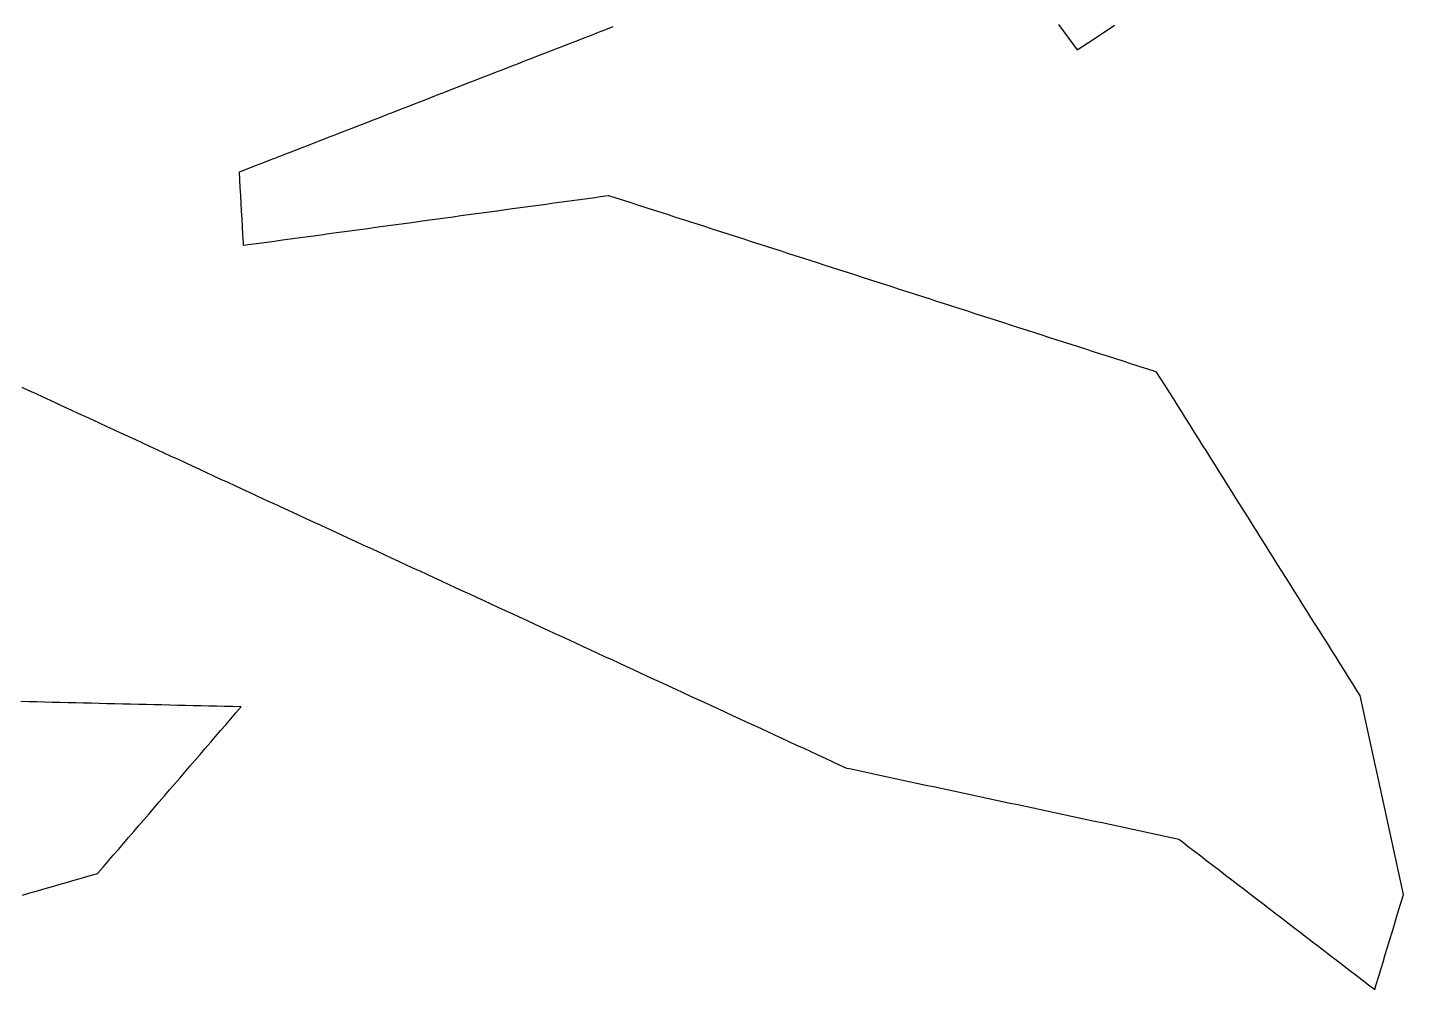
# Model space of a CAD drawing. Header units: millimetres. Extents: x 230 to 3347, y 514 to 5196.
# Drawn here: x 2893.1 to 3068.8, y 2463.1 to 2585.9 of the extents above; entities that cross this region are included whole.
import ezdxf

# ---------------------------------------------------------------- set-up
doc = ezdxf.new("R2010")
doc.units = ezdxf.units.MM
doc.layers.add('ALL_ISLANDS', color=7, linetype='Continuous')
doc.layers.add('OUTLINE_ISLAND_01', color=7, linetype='Continuous')

msp = doc.modelspace()

# ---------------------------------------------------------------- linework, layer by layer
at = {"layer": 'ALL_ISLANDS'}
for points in [[(2892.3928, 2540.0049), (2893.2763, 2539.597), (2894.1843, 2539.1779), (2895.0922, 2538.7587), (2896.0001, 2538.3396), (2896.908, 2537.9204), (2897.8159, 2537.5012), (2898.7238, 2537.0821), (2899.6317, 2536.6629), (2900.5396, 2536.2438), (2901.4476, 2535.8246), (2902.3555, 2535.4054), (2903.2634, 2534.9863), (2904.1713, 2534.5671), (2905.0792, 2534.148), (2905.9871, 2533.7288), (2906.895, 2533.3096), (2907.8029, 2532.8905), (2908.7109, 2532.4713), (2909.6188, 2532.0522), (2910.5267, 2531.633), (2911.4346, 2531.2138), (2912.3425, 2530.7947), (2913.2504, 2530.3755), (2914.1583, 2529.9564), (2915.0662, 2529.5372), (2915.9742, 2529.118), (2916.8821, 2528.6989), (2917.79, 2528.2797), (2918.6979, 2527.8606), (2919.6058, 2527.4414), (2920.5137, 2527.0222), (2921.4216, 2526.6031), (2922.3295, 2526.1839), (2923.2375, 2525.7648), (2924.1454, 2525.3456), (2925.0533, 2524.9264), (2925.9612, 2524.5073), (2926.8691, 2524.0881), (2927.777, 2523.669), (2928.6849, 2523.2498), (2929.5928, 2522.8306), (2930.5008, 2522.4115), (2931.4087, 2521.9923), (2932.3166, 2521.5732), (2933.2245, 2521.154), (2934.1324, 2520.7348), (2935.0403, 2520.3157), (2935.9482, 2519.8965), (2936.8561, 2519.4774), (2937.7641, 2519.0582), (2938.672, 2518.639), (2939.5799, 2518.2199), (2940.4878, 2517.8007), (2941.3957, 2517.3816), (2942.3036, 2516.9624), (2943.2115, 2516.5432), (2944.1194, 2516.1241), (2945.0274, 2515.7049), (2945.9353, 2515.2858), (2946.8432, 2514.8666), (2947.7511, 2514.4474), (2948.659, 2514.0283), (2949.5669, 2513.6091), (2950.4748, 2513.19), (2951.3827, 2512.7708), (2952.2907, 2512.3516), (2953.1986, 2511.9325), (2954.1065, 2511.5133), (2955.0144, 2511.0942), (2955.9223, 2510.675), (2956.8302, 2510.2558), (2957.7381, 2509.8367), (2958.646, 2509.4175), (2959.554, 2508.9984), (2960.4619, 2508.5792), (2961.3698, 2508.16), (2962.2777, 2507.7409), (2963.1856, 2507.3217), (2964.0935, 2506.9026), (2965.0014, 2506.4834), (2965.9093, 2506.0642), (2966.8173, 2505.6451), (2967.7252, 2505.2259), (2968.6331, 2504.8068), (2969.541, 2504.3876), (2970.4489, 2503.9684), (2971.3568, 2503.5493), (2972.2647, 2503.1301), (2973.1726, 2502.711), (2974.0806, 2502.2918), (2974.9885, 2501.8726), (2975.8964, 2501.4535), (2976.8043, 2501.0343), (2977.7122, 2500.6152), (2978.6201, 2500.196), (2979.528, 2499.7768), (2980.4359, 2499.3577), (2981.3439, 2498.9385), (2982.2518, 2498.5194), (2983.1597, 2498.1002), (2984.0676, 2497.681), (2984.9755, 2497.2619), (2985.8834, 2496.8427), (2986.7913, 2496.4236), (2987.6992, 2496.0044), (2988.6072, 2495.5852), (2989.5151, 2495.1661), (2990.423, 2494.7469), (2991.3309, 2494.3278), (2992.2388, 2493.9086), (2993.1467, 2493.4895), (2994.0546, 2493.0703), (2994.9625, 2492.6511), (2995.8705, 2492.232), (2996.7784, 2491.8128), (2997.6863, 2491.3937), (2998.0717, 2491.3114), (2999.0496, 2491.1025), (3000.0276, 2490.8937), (3001.0055, 2490.6849), (3001.9835, 2490.476), (3002.9614, 2490.2672), (3003.9394, 2490.0583), (3004.9173, 2489.8495), (3005.8953, 2489.6407), (3006.8732, 2489.4318), (3007.8512, 2489.223), (3008.8291, 2489.0142), (3009.8071, 2488.8053), (3010.785, 2488.5965), (3011.763, 2488.3877), (3012.7409, 2488.1788), (3013.7189, 2487.97), (3014.6969, 2487.7612), (3015.6748, 2487.5523), (3016.6528, 2487.3435), (3017.6307, 2487.1347), (3018.6087, 2486.9258), (3019.5866, 2486.717), (3020.5646, 2486.5082), (3021.5425, 2486.2993), (3022.5205, 2486.0905), (3023.4984, 2485.8817), (3024.4764, 2485.6728), (3025.4543, 2485.464), (3026.4323, 2485.2552), (3027.4102, 2485.0463), (3028.3882, 2484.8375), (3029.3661, 2484.6287), (3030.3441, 2484.4198), (3031.322, 2484.211), (3032.3, 2484.0022), (3033.2779, 2483.7933), (3034.2559, 2483.5845), (3035.2338, 2483.3757), (3036.2118, 2483.1668), (3037.1897, 2482.958), (3038.1677, 2482.7492), (3039.1456, 2482.5403), (3040.1236, 2482.3315), (3040.5595, 2481.9971), (3041.3529, 2481.3884), (3042.1462, 2480.7797), (3042.9396, 2480.171), (3043.733, 2479.5623), (3044.5264, 2478.9536), (3045.3198, 2478.3449), (3046.1132, 2477.7362), (3046.9066, 2477.1275), (3047.7, 2476.5188), (3048.4934, 2475.91), (3049.2868, 2475.3013), (3050.0802, 2474.6926), (3050.8736, 2474.0839), (3051.667, 2473.4752), (3052.4604, 2472.8665), (3053.2538, 2472.2578), (3054.0472, 2471.6491), (3054.8406, 2471.0404), (3055.634, 2470.4317), (3056.4274, 2469.823), (3057.2208, 2469.2143), (3058.0142, 2468.6056), (3058.8076, 2467.9969), (3059.601, 2467.3882), (3060.3944, 2466.7795), (3061.1878, 2466.1708), (3061.9812, 2465.5621), (3062.7746, 2464.9534), (3063.568, 2464.3447), (3064.3614, 2463.7359), (3065.1548, 2463.1272), (3065.3467, 2463.7599), (3065.6371, 2464.7168), (3065.9275, 2465.6737), (3066.2179, 2466.6306), (3066.5083, 2467.5876), (3066.7987, 2468.5445), (3067.0891, 2469.5014), (3067.3794, 2470.4583), (3067.6698, 2471.4152), (3067.9602, 2472.3721), (3068.2506, 2473.329), (3068.541, 2474.2859), (3068.8314, 2475.2428), (3068.8293, 2475.2523), (3068.6162, 2476.2293), (3068.4032, 2477.2063), (3068.1901, 2478.1834), (3067.977, 2479.1604), (3067.764, 2480.1375), (3067.5509, 2481.1145), (3067.3378, 2482.0915), (3067.1247, 2483.0686), (3066.9117, 2484.0456), (3066.6986, 2485.0226), (3066.4855, 2485.9997), (3066.2725, 2486.9767), (3066.0594, 2487.9537), (3065.8463, 2488.9308), (3065.6332, 2489.9078), (3065.4202, 2490.8849), (3065.2071, 2491.8619), (3064.994, 2492.8389), (3064.781, 2493.816), (3064.5679, 2494.793), (3064.3548, 2495.77), (3064.1417, 2496.7471), (3063.9287, 2497.7241), (3063.7156, 2498.7012), (3063.5025, 2499.6782), (3063.2895, 2500.6552), (3062.8804, 2501.3053), (3062.3477, 2502.1516), (3061.8151, 2502.998), (3061.2825, 2503.8443), (3060.7498, 2504.6907), (3060.2172, 2505.537), (3059.6846, 2506.3834), (3059.1519, 2507.2297), (3058.6193, 2508.0761), (3058.0867, 2508.9224), (3057.554, 2509.7688), (3057.0214, 2510.6151), (3056.4888, 2511.4615), (3055.9561, 2512.3078), (3055.4235, 2513.1542), (3054.8909, 2514.0005), (3054.3582, 2514.8468), (3053.8256, 2515.6932), (3053.293, 2516.5395), (3052.7603, 2517.3859), (3052.2277, 2518.2322), (3051.6951, 2519.0786), (3051.1624, 2519.9249), (3050.6298, 2520.7713), (3050.0972, 2521.6176), (3049.5645, 2522.464), (3049.0319, 2523.3103), (3048.4993, 2524.1567), (3047.9666, 2525.003), (3047.434, 2525.8493), (3046.9014, 2526.6957), (3046.3687, 2527.542), (3045.8361, 2528.3884), (3045.3035, 2529.2347), (3044.7708, 2530.0811), (3044.2382, 2530.9274), (3043.7056, 2531.7738), (3043.1729, 2532.6201), (3042.6403, 2533.4665), (3042.1077, 2534.3128), (3041.5751, 2535.1592), (3041.0424, 2536.0055), (3040.5098, 2536.8519), (3039.9772, 2537.6982), (3039.4445, 2538.5445), (3038.9119, 2539.3909), (3038.3793, 2540.2372), (3037.8466, 2541.0836), (3037.314, 2541.9299), (3036.857, 2542.0769), (3035.905, 2542.3831), (3034.9531, 2542.6893), (3034.0011, 2542.9955), (3033.0491, 2543.3017), (3032.0972, 2543.6079), (3031.1452, 2543.9141), (3030.1932, 2544.2203), (3029.2412, 2544.5265), (3028.2893, 2544.8327), (3027.3373, 2545.1388), (3026.3853, 2545.445), (3025.4334, 2545.7512), (3024.4814, 2546.0574), (3023.5294, 2546.3636), (3022.5775, 2546.6698), (3021.6255, 2546.976), (3020.6735, 2547.2822), (3019.7215, 2547.5884), (3018.7696, 2547.8946), (3017.8176, 2548.2008), (3016.8656, 2548.507), (3015.9137, 2548.8132), (3014.9617, 2549.1193), (3014.0097, 2549.4255), (3013.0578, 2549.7317), (3012.1058, 2550.0379), (3011.1538, 2550.3441), (3010.2019, 2550.6503), (3009.2499, 2550.9565), (3008.2979, 2551.2627), (3007.3459, 2551.5689), (3006.394, 2551.8751), (3005.442, 2552.1813), (3004.49, 2552.4875), (3003.5381, 2552.7937), (3002.5861, 2553.0999), (3001.6341, 2553.406), (3000.6822, 2553.7122), (2999.7302, 2554.0184), (2998.7782, 2554.3246), (2997.8262, 2554.6308), (2996.8743, 2554.937), (2995.9223, 2555.2432), (2994.9703, 2555.5494), (2994.0184, 2555.8556), (2993.0664, 2556.1618), (2992.1144, 2556.468), (2991.1625, 2556.7742), (2990.2105, 2557.0804), (2989.2585, 2557.3865), (2988.3065, 2557.6927), (2987.3546, 2557.9989), (2986.4026, 2558.3051), (2985.4506, 2558.6113), (2984.4987, 2558.9175), (2983.5467, 2559.2237), (2982.5947, 2559.5299), (2981.6428, 2559.8361), (2980.6908, 2560.1423), (2979.7388, 2560.4485), (2978.7869, 2560.7547), (2977.8349, 2561.0609), (2976.8829, 2561.367), (2975.9309, 2561.6732), (2974.979, 2561.9794), (2974.027, 2562.2856), (2973.075, 2562.5918), (2972.1231, 2562.898), (2971.1711, 2563.2042), (2970.2191, 2563.5104), (2969.2672, 2563.8166), (2968.3152, 2564.1228), (2967.3632, 2564.429), (2967.2811, 2564.4178), (2966.2902, 2564.2827), (2965.2994, 2564.1477), (2964.3086, 2564.0126), (2963.3177, 2563.8776), (2962.3269, 2563.7425), (2961.336, 2563.6074), (2960.3452, 2563.4724), (2959.3544, 2563.3373), (2958.3635, 2563.2023), (2957.3727, 2563.0672), (2956.3818, 2562.9322), (2955.391, 2562.7971), (2954.4002, 2562.6621), (2953.4093, 2562.527), (2952.4185, 2562.3919), (2951.4277, 2562.2569), (2950.4368, 2562.1218), (2949.446, 2561.9868), (2948.4551, 2561.8517), (2947.4643, 2561.7167), (2946.4735, 2561.5816), (2945.4826, 2561.4466), (2944.4918, 2561.3115), (2943.501, 2561.1765), (2942.5101, 2561.0414), (2941.5193, 2560.9063), (2940.5284, 2560.7713), (2939.5376, 2560.6362), (2938.5468, 2560.5012), (2937.5559, 2560.3661), (2936.5651, 2560.2311), (2935.5742, 2560.096), (2934.5834, 2559.961), (2933.5926, 2559.8259), (2932.6017, 2559.6908), (2931.6109, 2559.5558), (2930.6201, 2559.4207), (2929.6292, 2559.2857), (2928.6384, 2559.1506), (2927.6475, 2559.0156), (2926.6567, 2558.8805), (2925.6659, 2558.7455), (2924.675, 2558.6104), (2923.6842, 2558.4754), (2922.6934, 2558.3403), (2921.7025, 2558.2052), (2920.7117, 2558.0702), (2920.6881, 2558.4834), (2920.631, 2559.4818), (2920.574, 2560.4801), (2920.517, 2561.4785), (2920.46, 2562.4769), (2920.4029, 2563.4752), (2920.3459, 2564.4736), (2920.2889, 2565.472), (2920.2318, 2566.4704), (2920.1748, 2567.4687), (2920.3894, 2567.5522), (2921.3213, 2567.9146), (2922.2533, 2568.2771), (2923.1853, 2568.6396), (2924.1173, 2569.002), (2925.0493, 2569.3645), (2925.9813, 2569.727), (2926.9133, 2570.0894), (2927.8453, 2570.4519), (2928.7773, 2570.8144), (2929.7093, 2571.1768), (2930.6413, 2571.5393), (2931.5733, 2571.9018), (2932.5053, 2572.2642), (2933.4373, 2572.6267), (2934.3693, 2572.9892), (2935.3013, 2573.3516), (2936.2333, 2573.7141), (2937.1653, 2574.0766), (2938.0973, 2574.439), (2939.0293, 2574.8015), (2939.9613, 2575.164), (2940.8933, 2575.5264), (2941.8253, 2575.8889), (2942.7573, 2576.2514), (2943.6893, 2576.6138), (2944.6213, 2576.9763), (2945.5533, 2577.3387), (2946.4853, 2577.7012), (2947.4173, 2578.0637), (2948.3493, 2578.4261), (2949.2813, 2578.7886), (2950.2133, 2579.1511), (2951.1453, 2579.5135), (2952.0773, 2579.876), (2953.0092, 2580.2385), (2953.9412, 2580.6009), (2954.8732, 2580.9634), (2955.8052, 2581.3259), (2956.7372, 2581.6883), (2957.6692, 2582.0508), (2958.6012, 2582.4133), (2959.5332, 2582.7757), (2960.4652, 2583.1382), (2961.3972, 2583.5007), (2962.3292, 2583.8631), (2963.2612, 2584.2256), (2964.1932, 2584.5881), (2965.1252, 2584.9505), (2966.0572, 2585.313), (2966.9892, 2585.6755), (2967.9212, 2586.0379)], [(3024.7786, 2586.2743), (3025.3708, 2585.4685), (3025.963, 2584.6627), (3026.5552, 2583.8569), (3027.1474, 2583.0511), (3027.7744, 2583.4642), (3028.6094, 2584.0144), (3029.4445, 2584.5645), (3030.2795, 2585.1147), (3031.1146, 2585.6649), (3031.9496, 2586.215)], [(2892.4762, 2475.1721), (2893.4371, 2475.4492), (2894.398, 2475.7262), (2895.3588, 2476.0033), (2896.3197, 2476.2803), (2897.2805, 2476.5574), (2898.2414, 2476.8344), (2899.2022, 2477.1115), (2900.1631, 2477.3885), (2901.124, 2477.6656), (2902.0848, 2477.9426), (2902.1169, 2477.9799), (2902.7695, 2478.7377), (2903.422, 2479.4954), (2904.0745, 2480.2532), (2904.7271, 2481.011), (2905.3796, 2481.7687), (2906.0322, 2482.5265), (2906.6847, 2483.2842), (2907.3372, 2484.042), (2907.9898, 2484.7997), (2908.6423, 2485.5575), (2909.2948, 2486.3153), (2909.9474, 2487.073), (2910.5999, 2487.8308), (2911.2524, 2488.5885), (2911.905, 2489.3463), (2912.5575, 2490.1041), (2913.21, 2490.8618), (2913.8626, 2491.6196), (2914.5151, 2492.3773), (2915.1677, 2493.1351), (2915.8202, 2493.8928), (2916.4727, 2494.6506), (2917.1253, 2495.4084), (2917.7778, 2496.1661), (2918.4303, 2496.9239), (2919.0829, 2497.6816), (2919.7354, 2498.4394), (2920.3879, 2499.1972), (2920.2811, 2499.1997), (2919.2814, 2499.2235), (2918.2817, 2499.2474), (2917.282, 2499.2712), (2916.2823, 2499.2951), (2915.2826, 2499.3189), (2914.2828, 2499.3428), (2913.2831, 2499.3666), (2912.2834, 2499.3905), (2911.2837, 2499.4143), (2910.284, 2499.4382), (2909.2843, 2499.462), (2908.2846, 2499.4859), (2907.2848, 2499.5097), (2906.2851, 2499.5336), (2905.2854, 2499.5574), (2904.2857, 2499.5813), (2903.286, 2499.6051), (2902.2863, 2499.6289), (2901.2865, 2499.6528), (2900.2868, 2499.6766), (2899.2871, 2499.7005), (2898.2874, 2499.7243), (2897.2877, 2499.7482), (2896.288, 2499.772), (2895.2883, 2499.7959), (2894.2885, 2499.8197), (2893.2888, 2499.8436), (2892.2891, 2499.8674)]]:
    msp.add_lwpolyline(points, dxfattribs=at)
at = {"layer": 'OUTLINE_ISLAND_01'}
for points in [[(2892.3928, 2540.0049), (2893.2763, 2539.597), (2894.1843, 2539.1779), (2895.0922, 2538.7587), (2896.0001, 2538.3396), (2896.908, 2537.9204), (2897.8159, 2537.5012), (2898.7238, 2537.0821), (2899.6317, 2536.6629), (2900.5396, 2536.2438), (2901.4476, 2535.8246), (2902.3555, 2535.4054), (2903.2634, 2534.9863), (2904.1713, 2534.5671), (2905.0792, 2534.148), (2905.9871, 2533.7288), (2906.895, 2533.3096), (2907.8029, 2532.8905), (2908.7109, 2532.4713), (2909.6188, 2532.0522), (2910.5267, 2531.633), (2911.4346, 2531.2138), (2912.3425, 2530.7947), (2913.2504, 2530.3755), (2914.1583, 2529.9564), (2915.0662, 2529.5372), (2915.9742, 2529.118), (2916.8821, 2528.6989), (2917.79, 2528.2797), (2918.6979, 2527.8606), (2919.6058, 2527.4414), (2920.5137, 2527.0222), (2921.4216, 2526.6031), (2922.3295, 2526.1839), (2923.2375, 2525.7648), (2924.1454, 2525.3456), (2925.0533, 2524.9264), (2925.9612, 2524.5073), (2926.8691, 2524.0881), (2927.777, 2523.669), (2928.6849, 2523.2498), (2929.5928, 2522.8306), (2930.5008, 2522.4115), (2931.4087, 2521.9923), (2932.3166, 2521.5732), (2933.2245, 2521.154), (2934.1324, 2520.7348), (2935.0403, 2520.3157), (2935.9482, 2519.8965), (2936.8561, 2519.4774), (2937.7641, 2519.0582), (2938.672, 2518.639), (2939.5799, 2518.2199), (2940.4878, 2517.8007), (2941.3957, 2517.3816), (2942.3036, 2516.9624), (2943.2115, 2516.5432), (2944.1194, 2516.1241), (2945.0274, 2515.7049), (2945.9353, 2515.2858), (2946.8432, 2514.8666), (2947.7511, 2514.4474), (2948.659, 2514.0283), (2949.5669, 2513.6091), (2950.4748, 2513.19), (2951.3827, 2512.7708), (2952.2907, 2512.3516), (2953.1986, 2511.9325), (2954.1065, 2511.5133), (2955.0144, 2511.0942), (2955.9223, 2510.675), (2956.8302, 2510.2558), (2957.7381, 2509.8367), (2958.646, 2509.4175), (2959.554, 2508.9984), (2960.4619, 2508.5792), (2961.3698, 2508.16), (2962.2777, 2507.7409), (2963.1856, 2507.3217), (2964.0935, 2506.9026), (2965.0014, 2506.4834), (2965.9093, 2506.0642), (2966.8173, 2505.6451), (2967.7252, 2505.2259), (2968.6331, 2504.8068), (2969.541, 2504.3876), (2970.4489, 2503.9684), (2971.3568, 2503.5493), (2972.2647, 2503.1301), (2973.1726, 2502.711), (2974.0806, 2502.2918), (2974.9885, 2501.8726), (2975.8964, 2501.4535), (2976.8043, 2501.0343), (2977.7122, 2500.6152), (2978.6201, 2500.196), (2979.528, 2499.7768), (2980.4359, 2499.3577), (2981.3439, 2498.9385), (2982.2518, 2498.5194), (2983.1597, 2498.1002), (2984.0676, 2497.681), (2984.9755, 2497.2619), (2985.8834, 2496.8427), (2986.7913, 2496.4236), (2987.6992, 2496.0044), (2988.6072, 2495.5852), (2989.5151, 2495.1661), (2990.423, 2494.7469), (2991.3309, 2494.3278), (2992.2388, 2493.9086), (2993.1467, 2493.4895), (2994.0546, 2493.0703), (2994.9625, 2492.6511), (2995.8705, 2492.232), (2996.7784, 2491.8128), (2997.6863, 2491.3937), (2998.0717, 2491.3114), (2999.0496, 2491.1025), (3000.0276, 2490.8937), (3001.0055, 2490.6849), (3001.9835, 2490.476), (3002.9614, 2490.2672), (3003.9394, 2490.0583), (3004.9173, 2489.8495), (3005.8953, 2489.6407), (3006.8732, 2489.4318), (3007.8512, 2489.223), (3008.8291, 2489.0142), (3009.8071, 2488.8053), (3010.785, 2488.5965), (3011.763, 2488.3877), (3012.7409, 2488.1788), (3013.7189, 2487.97), (3014.6969, 2487.7612), (3015.6748, 2487.5523), (3016.6528, 2487.3435), (3017.6307, 2487.1347), (3018.6087, 2486.9258), (3019.5866, 2486.717), (3020.5646, 2486.5082), (3021.5425, 2486.2993), (3022.5205, 2486.0905), (3023.4984, 2485.8817), (3024.4764, 2485.6728), (3025.4543, 2485.464), (3026.4323, 2485.2552), (3027.4102, 2485.0463), (3028.3882, 2484.8375), (3029.3661, 2484.6287), (3030.3441, 2484.4198), (3031.322, 2484.211), (3032.3, 2484.0022), (3033.2779, 2483.7933), (3034.2559, 2483.5845), (3035.2338, 2483.3757), (3036.2118, 2483.1668), (3037.1897, 2482.958), (3038.1677, 2482.7492), (3039.1456, 2482.5403), (3040.1236, 2482.3315), (3040.5595, 2481.9971), (3041.3529, 2481.3884), (3042.1462, 2480.7797), (3042.9396, 2480.171), (3043.733, 2479.5623), (3044.5264, 2478.9536), (3045.3198, 2478.3449), (3046.1132, 2477.7362), (3046.9066, 2477.1275), (3047.7, 2476.5188), (3048.4934, 2475.91), (3049.2868, 2475.3013), (3050.0802, 2474.6926), (3050.8736, 2474.0839), (3051.667, 2473.4752), (3052.4604, 2472.8665), (3053.2538, 2472.2578), (3054.0472, 2471.6491), (3054.8406, 2471.0404), (3055.634, 2470.4317), (3056.4274, 2469.823), (3057.2208, 2469.2143), (3058.0142, 2468.6056), (3058.8076, 2467.9969), (3059.601, 2467.3882), (3060.3944, 2466.7795), (3061.1878, 2466.1708), (3061.9812, 2465.5621), (3062.7746, 2464.9534), (3063.568, 2464.3447), (3064.3614, 2463.7359), (3065.1548, 2463.1272), (3065.3467, 2463.7599), (3065.6371, 2464.7168), (3065.9275, 2465.6737), (3066.2179, 2466.6306), (3066.5083, 2467.5876), (3066.7987, 2468.5445), (3067.0891, 2469.5014), (3067.3794, 2470.4583), (3067.6698, 2471.4152), (3067.9602, 2472.3721), (3068.2506, 2473.329), (3068.541, 2474.2859), (3068.8314, 2475.2428), (3068.8293, 2475.2523), (3068.6162, 2476.2293), (3068.4032, 2477.2063), (3068.1901, 2478.1834), (3067.977, 2479.1604), (3067.764, 2480.1375), (3067.5509, 2481.1145), (3067.3378, 2482.0915), (3067.1247, 2483.0686), (3066.9117, 2484.0456), (3066.6986, 2485.0226), (3066.4855, 2485.9997), (3066.2725, 2486.9767), (3066.0594, 2487.9537), (3065.8463, 2488.9308), (3065.6332, 2489.9078), (3065.4202, 2490.8849), (3065.2071, 2491.8619), (3064.994, 2492.8389), (3064.781, 2493.816), (3064.5679, 2494.793), (3064.3548, 2495.77), (3064.1417, 2496.7471), (3063.9287, 2497.7241), (3063.7156, 2498.7012), (3063.5025, 2499.6782), (3063.2895, 2500.6552), (3062.8804, 2501.3053), (3062.3477, 2502.1516), (3061.8151, 2502.998), (3061.2825, 2503.8443), (3060.7498, 2504.6907), (3060.2172, 2505.537), (3059.6846, 2506.3834), (3059.1519, 2507.2297), (3058.6193, 2508.0761), (3058.0867, 2508.9224), (3057.554, 2509.7688), (3057.0214, 2510.6151), (3056.4888, 2511.4615), (3055.9561, 2512.3078), (3055.4235, 2513.1542), (3054.8909, 2514.0005), (3054.3582, 2514.8468), (3053.8256, 2515.6932), (3053.293, 2516.5395), (3052.7603, 2517.3859), (3052.2277, 2518.2322), (3051.6951, 2519.0786), (3051.1624, 2519.9249), (3050.6298, 2520.7713), (3050.0972, 2521.6176), (3049.5645, 2522.464), (3049.0319, 2523.3103), (3048.4993, 2524.1567), (3047.9666, 2525.003), (3047.434, 2525.8493), (3046.9014, 2526.6957), (3046.3687, 2527.542), (3045.8361, 2528.3884), (3045.3035, 2529.2347), (3044.7708, 2530.0811), (3044.2382, 2530.9274), (3043.7056, 2531.7738), (3043.1729, 2532.6201), (3042.6403, 2533.4665), (3042.1077, 2534.3128), (3041.5751, 2535.1592), (3041.0424, 2536.0055), (3040.5098, 2536.8519), (3039.9772, 2537.6982), (3039.4445, 2538.5445), (3038.9119, 2539.3909), (3038.3793, 2540.2372), (3037.8466, 2541.0836), (3037.314, 2541.9299), (3036.857, 2542.0769), (3035.905, 2542.3831), (3034.9531, 2542.6893), (3034.0011, 2542.9955), (3033.0491, 2543.3017), (3032.0972, 2543.6079), (3031.1452, 2543.9141), (3030.1932, 2544.2203), (3029.2412, 2544.5265), (3028.2893, 2544.8327), (3027.3373, 2545.1388), (3026.3853, 2545.445), (3025.4334, 2545.7512), (3024.4814, 2546.0574), (3023.5294, 2546.3636), (3022.5775, 2546.6698), (3021.6255, 2546.976), (3020.6735, 2547.2822), (3019.7215, 2547.5884), (3018.7696, 2547.8946), (3017.8176, 2548.2008), (3016.8656, 2548.507), (3015.9137, 2548.8132), (3014.9617, 2549.1193), (3014.0097, 2549.4255), (3013.0578, 2549.7317), (3012.1058, 2550.0379), (3011.1538, 2550.3441), (3010.2019, 2550.6503), (3009.2499, 2550.9565), (3008.2979, 2551.2627), (3007.3459, 2551.5689), (3006.394, 2551.8751), (3005.442, 2552.1813), (3004.49, 2552.4875), (3003.5381, 2552.7937), (3002.5861, 2553.0999), (3001.6341, 2553.406), (3000.6822, 2553.7122), (2999.7302, 2554.0184), (2998.7782, 2554.3246), (2997.8262, 2554.6308), (2996.8743, 2554.937), (2995.9223, 2555.2432), (2994.9703, 2555.5494), (2994.0184, 2555.8556), (2993.0664, 2556.1618), (2992.1144, 2556.468), (2991.1625, 2556.7742), (2990.2105, 2557.0804), (2989.2585, 2557.3865), (2988.3065, 2557.6927), (2987.3546, 2557.9989), (2986.4026, 2558.3051), (2985.4506, 2558.6113), (2984.4987, 2558.9175), (2983.5467, 2559.2237), (2982.5947, 2559.5299), (2981.6428, 2559.8361), (2980.6908, 2560.1423), (2979.7388, 2560.4485), (2978.7869, 2560.7547), (2977.8349, 2561.0609), (2976.8829, 2561.367), (2975.9309, 2561.6732), (2974.979, 2561.9794), (2974.027, 2562.2856), (2973.075, 2562.5918), (2972.1231, 2562.898), (2971.1711, 2563.2042), (2970.2191, 2563.5104), (2969.2672, 2563.8166), (2968.3152, 2564.1228), (2967.3632, 2564.429), (2967.2811, 2564.4178), (2966.2902, 2564.2827), (2965.2994, 2564.1477), (2964.3086, 2564.0126), (2963.3177, 2563.8776), (2962.3269, 2563.7425), (2961.336, 2563.6074), (2960.3452, 2563.4724), (2959.3544, 2563.3373), (2958.3635, 2563.2023), (2957.3727, 2563.0672), (2956.3818, 2562.9322), (2955.391, 2562.7971), (2954.4002, 2562.6621), (2953.4093, 2562.527), (2952.4185, 2562.3919), (2951.4277, 2562.2569), (2950.4368, 2562.1218), (2949.446, 2561.9868), (2948.4551, 2561.8517), (2947.4643, 2561.7167), (2946.4735, 2561.5816), (2945.4826, 2561.4466), (2944.4918, 2561.3115), (2943.501, 2561.1765), (2942.5101, 2561.0414), (2941.5193, 2560.9063), (2940.5284, 2560.7713), (2939.5376, 2560.6362), (2938.5468, 2560.5012), (2937.5559, 2560.3661), (2936.5651, 2560.2311), (2935.5742, 2560.096), (2934.5834, 2559.961), (2933.5926, 2559.8259), (2932.6017, 2559.6908), (2931.6109, 2559.5558), (2930.6201, 2559.4207), (2929.6292, 2559.2857), (2928.6384, 2559.1506), (2927.6475, 2559.0156), (2926.6567, 2558.8805), (2925.6659, 2558.7455), (2924.675, 2558.6104), (2923.6842, 2558.4754), (2922.6934, 2558.3403), (2921.7025, 2558.2052), (2920.7117, 2558.0702), (2920.6881, 2558.4834), (2920.631, 2559.4818), (2920.574, 2560.4801), (2920.517, 2561.4785), (2920.46, 2562.4769), (2920.4029, 2563.4752), (2920.3459, 2564.4736), (2920.2889, 2565.472), (2920.2318, 2566.4704), (2920.1748, 2567.4687), (2920.3894, 2567.5522), (2921.3213, 2567.9146), (2922.2533, 2568.2771), (2923.1853, 2568.6396), (2924.1173, 2569.002), (2925.0493, 2569.3645), (2925.9813, 2569.727), (2926.9133, 2570.0894), (2927.8453, 2570.4519), (2928.7773, 2570.8144), (2929.7093, 2571.1768), (2930.6413, 2571.5393), (2931.5733, 2571.9018), (2932.5053, 2572.2642), (2933.4373, 2572.6267), (2934.3693, 2572.9892), (2935.3013, 2573.3516), (2936.2333, 2573.7141), (2937.1653, 2574.0766), (2938.0973, 2574.439), (2939.0293, 2574.8015), (2939.9613, 2575.164), (2940.8933, 2575.5264), (2941.8253, 2575.8889), (2942.7573, 2576.2514), (2943.6893, 2576.6138), (2944.6213, 2576.9763), (2945.5533, 2577.3387), (2946.4853, 2577.7012), (2947.4173, 2578.0637), (2948.3493, 2578.4261), (2949.2813, 2578.7886), (2950.2133, 2579.1511), (2951.1453, 2579.5135), (2952.0773, 2579.876), (2953.0092, 2580.2385), (2953.9412, 2580.6009), (2954.8732, 2580.9634), (2955.8052, 2581.3259), (2956.7372, 2581.6883), (2957.6692, 2582.0508), (2958.6012, 2582.4133), (2959.5332, 2582.7757), (2960.4652, 2583.1382), (2961.3972, 2583.5007), (2962.3292, 2583.8631), (2963.2612, 2584.2256), (2964.1932, 2584.5881), (2965.1252, 2584.9505), (2966.0572, 2585.313), (2966.9892, 2585.6755), (2967.9212, 2586.0379)], [(3024.7786, 2586.2743), (3025.3708, 2585.4685), (3025.963, 2584.6627), (3026.5552, 2583.8569), (3027.1474, 2583.0511), (3027.7744, 2583.4642), (3028.6094, 2584.0144), (3029.4445, 2584.5645), (3030.2795, 2585.1147), (3031.1146, 2585.6649), (3031.9496, 2586.215)], [(2892.4762, 2475.1721), (2893.4371, 2475.4492), (2894.398, 2475.7262), (2895.3588, 2476.0033), (2896.3197, 2476.2803), (2897.2805, 2476.5574), (2898.2414, 2476.8344), (2899.2022, 2477.1115), (2900.1631, 2477.3885), (2901.124, 2477.6656), (2902.0848, 2477.9426), (2902.1169, 2477.9799), (2902.7695, 2478.7377), (2903.422, 2479.4954), (2904.0745, 2480.2532), (2904.7271, 2481.011), (2905.3796, 2481.7687), (2906.0322, 2482.5265), (2906.6847, 2483.2842), (2907.3372, 2484.042), (2907.9898, 2484.7997), (2908.6423, 2485.5575), (2909.2948, 2486.3153), (2909.9474, 2487.073), (2910.5999, 2487.8308), (2911.2524, 2488.5885), (2911.905, 2489.3463), (2912.5575, 2490.1041), (2913.21, 2490.8618), (2913.8626, 2491.6196), (2914.5151, 2492.3773), (2915.1677, 2493.1351), (2915.8202, 2493.8928), (2916.4727, 2494.6506), (2917.1253, 2495.4084), (2917.7778, 2496.1661), (2918.4303, 2496.9239), (2919.0829, 2497.6816), (2919.7354, 2498.4394), (2920.3879, 2499.1972), (2920.2811, 2499.1997), (2919.2814, 2499.2235), (2918.2817, 2499.2474), (2917.282, 2499.2712), (2916.2823, 2499.2951), (2915.2826, 2499.3189), (2914.2828, 2499.3428), (2913.2831, 2499.3666), (2912.2834, 2499.3905), (2911.2837, 2499.4143), (2910.284, 2499.4382), (2909.2843, 2499.462), (2908.2846, 2499.4859), (2907.2848, 2499.5097), (2906.2851, 2499.5336), (2905.2854, 2499.5574), (2904.2857, 2499.5813), (2903.286, 2499.6051), (2902.2863, 2499.6289), (2901.2865, 2499.6528), (2900.2868, 2499.6766), (2899.2871, 2499.7005), (2898.2874, 2499.7243), (2897.2877, 2499.7482), (2896.288, 2499.772), (2895.2883, 2499.7959), (2894.2885, 2499.8197), (2893.2888, 2499.8436), (2892.2891, 2499.8674)]]:
    msp.add_lwpolyline(points, dxfattribs=at)

doc.saveas('drawing.dxf')
